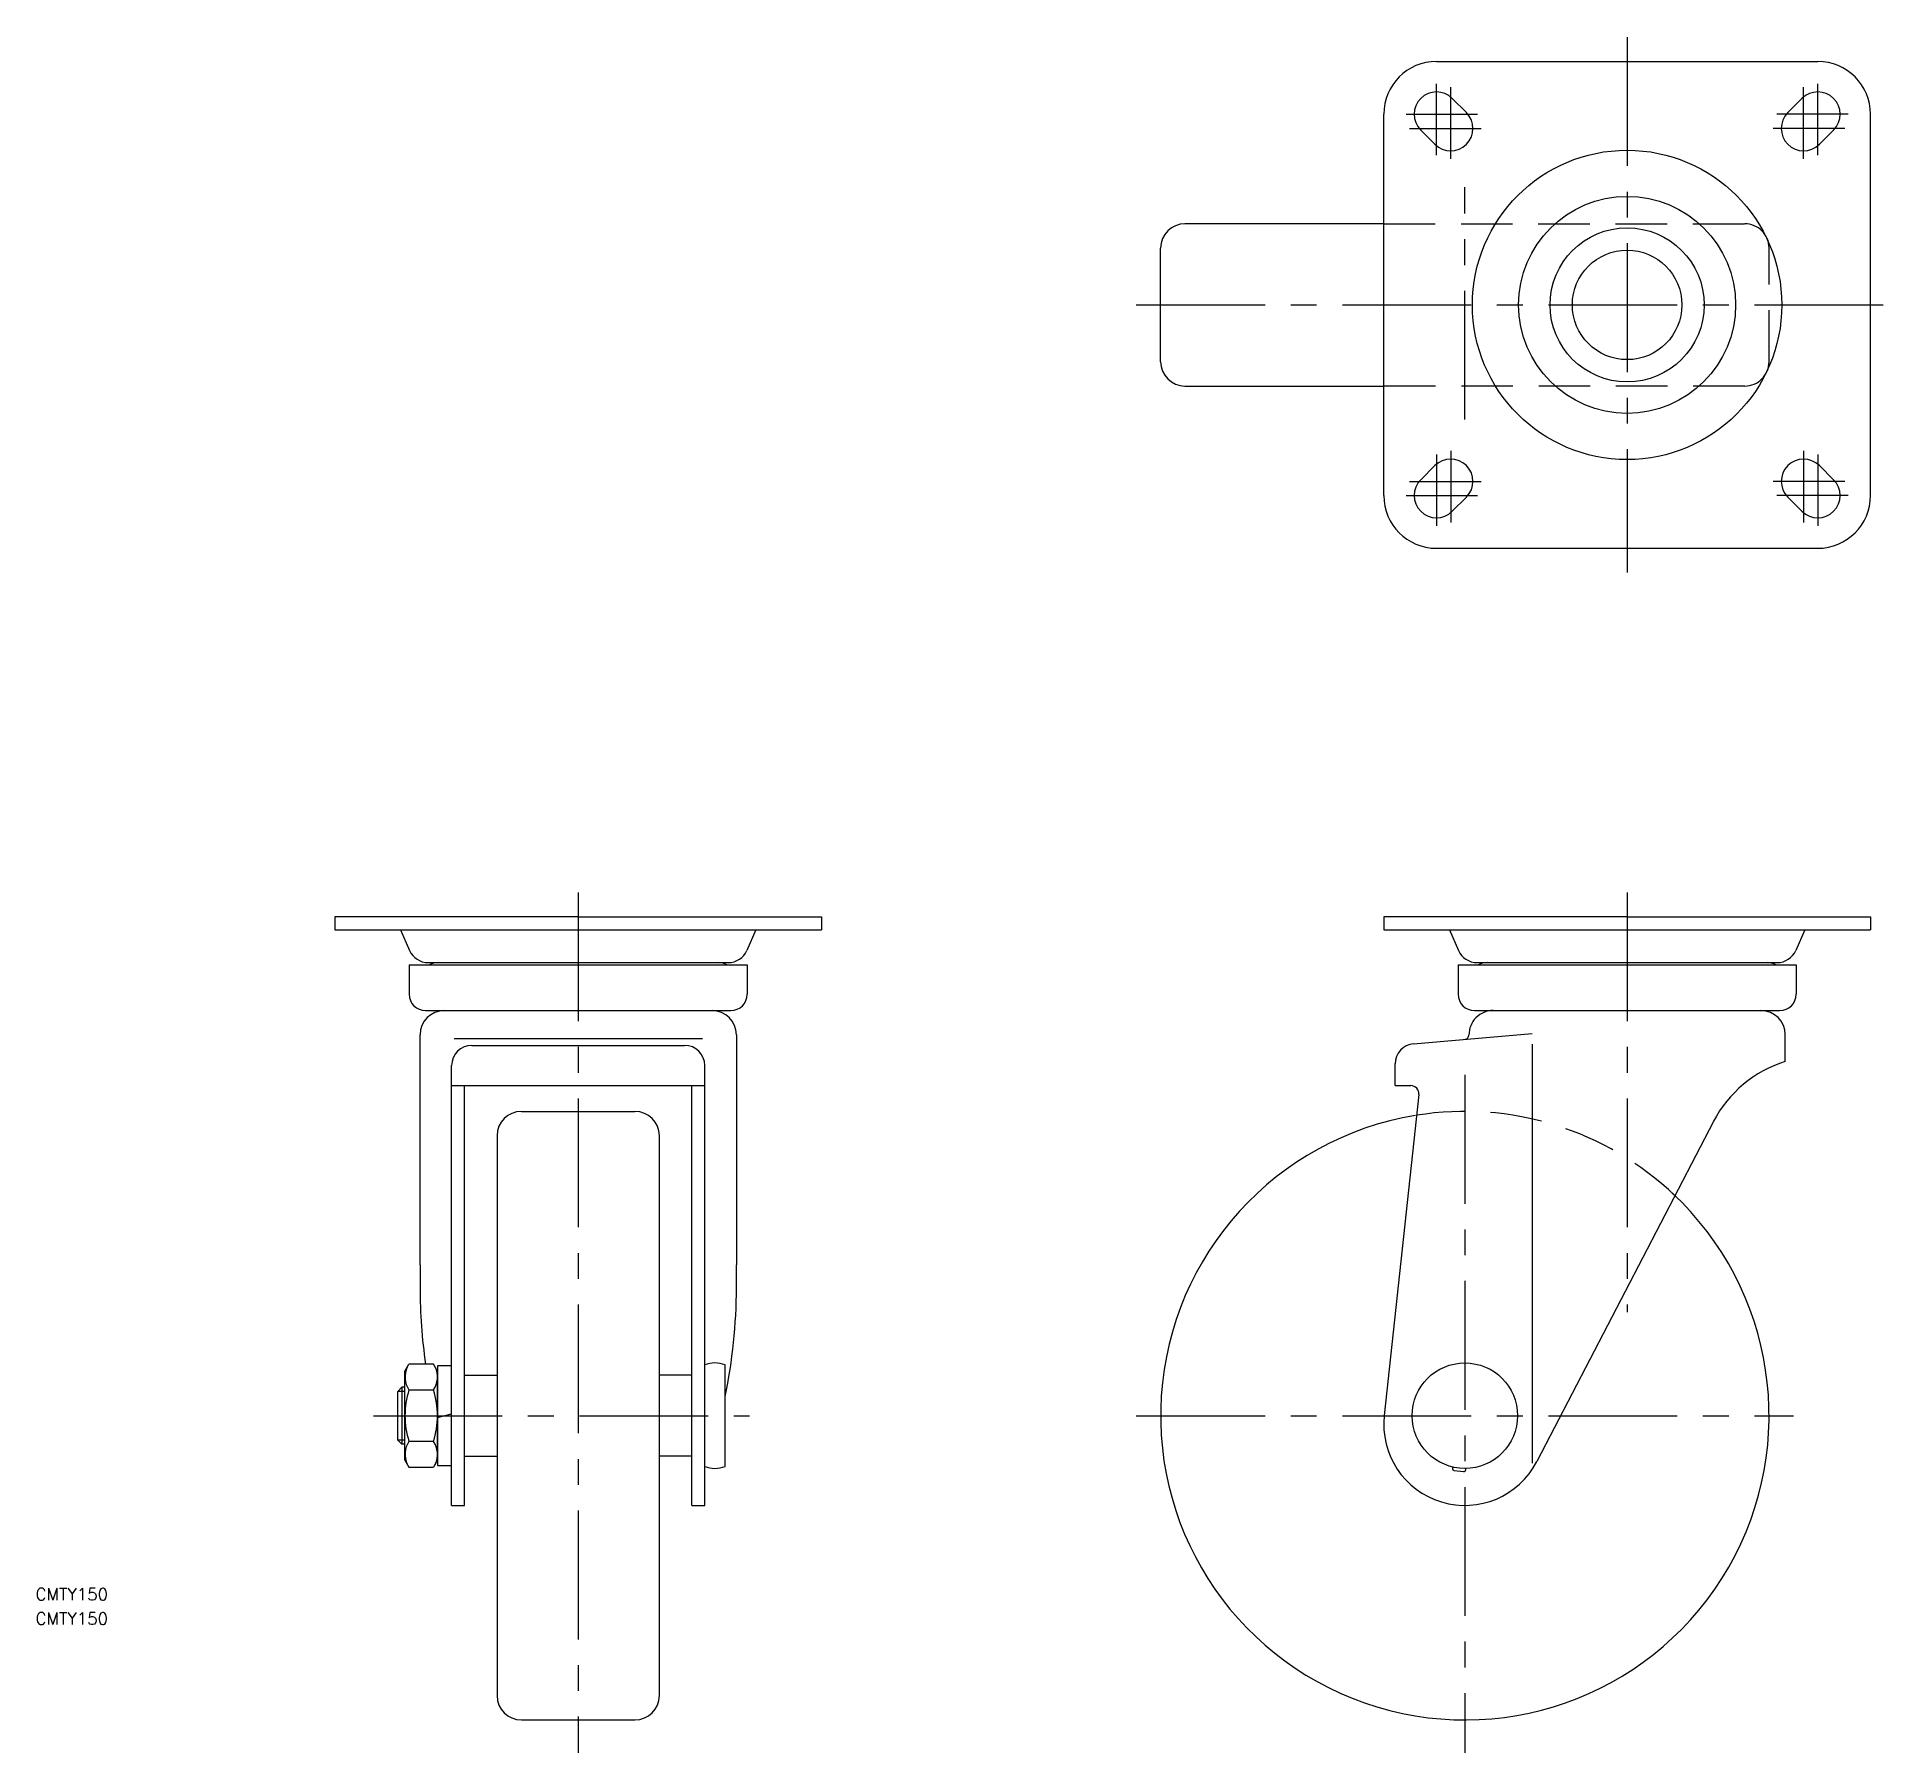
# Model space of a CAD drawing. Extents: x -133 to 325, y -83 to 340.
import ezdxf

# ---------------------------------------------------------------- set-up
doc = ezdxf.new("R2010")
doc.units = 0
doc.linetypes.add('CENTER', pattern=[50.8, 31.75, -6.35, 6.35, -6.35])
doc.linetypes.add('DASHED', pattern=[19.05, 12.7, -6.35])
doc.layers.get('0').update_dxf_attribs({"linetype": 'CONTINUOUS'})
doc.layers.add('CENTER', color=1, linetype='CENTER')
doc.styles.get("Standard").update_dxf_attribs({"font": 'txt.shx', "height": 3, "bigfont": 'bigfont.shx'})

# ---------------------------------------------------------------- blocks, each defined once
blk = doc.blocks.new('*U14')
at = {"color": 7, "linetype": 'CONTINUOUS'}
blk.add_text('CMTY150', height=3, dxfattribs=at).set_placement((-133.77, -45.52))
blk = doc.blocks.new('*U15')
at = {"color": 7, "linetype": 'CONTINUOUS'}
blk.add_text('CMTY150', height=3, dxfattribs=at).set_placement((-133.77, -51.52))

msp = doc.modelspace()

# ---------------------------------------------------------------- linework, layer by layer
at = {"color": 7, "linetype": 'CONTINUOUS'}
for p, q in [((211.58, 333.83), (305.58, 333.83)), ((198.58, 226.83), (198.58, 320.83)), ((215.47, 324.72), (218.97, 321.22)), ((301.69, 324.72), (298.19, 321.22)), ((318.58, 226.83), (318.58, 320.83)), ((207.69, 316.94), (211.19, 313.44)), ((309.47, 316.94), (305.97, 313.44)), ((198.58, 293.83), (149.58, 293.83)), ((143.58, 259.83), (143.58, 287.83)), ((149.58, 253.83), (198.58, 253.83)), ((207.69, 230.72), (211.19, 234.22)), ((309.47, 230.72), (305.97, 234.22)), ((215.47, 222.94), (218.97, 226.44)), ((301.69, 222.94), (298.19, 226.44)), ((211.58, 213.83), (305.58, 213.83)), ((-60, 123), (-60, 119.8)), ((0, 123), (-60, 123)), ((-60, 119.8), (60, 119.8)), ((-43.81, 119.8), (-41.58, 114.7)), ((0, 123), (60, 123)), ((43.81, 119.8), (41.58, 114.7)), ((60, 123), (60, 119.8)), ((198.58, 123), (198.58, 119.8)), ((258.58, 123), (198.58, 123)), ((198.58, 119.8), (318.58, 119.8)), ((214.77, 119.8), (217, 114.7)), ((258.58, 123), (318.58, 123)), ((302.39, 119.8), (300.16, 114.7)), ((318.58, 123), (318.58, 119.8)), ((-41.66, 111.18), (41.66, 111.18)), ((-41.66, 111.18), (-41.66, 103.88)), ((-37, 111.7), (37, 111.7)), ((41.66, 111.18), (41.66, 103.88)), ((216.92, 111.18), (300.24, 111.18)), ((216.92, 111.18), (216.92, 103.88)), ((221.58, 111.7), (295.58, 111.7)), ((300.24, 111.18), (300.24, 103.88)), ((-37.66, 99.88), (37.66, 99.88)), ((220.92, 99.88), (296.24, 99.88)), ((-39, 37.16), (-39, 93.88)), ((30.6, 92.88), (-30.6, 92.88)), ((39, 93.88), (39, 37.16)), ((205.94, 91.69), (235.18, 94.24)), ((297.58, 87.28), (297.58, 93.88)), ((-26.2, 91.29), (26.2, 91.29)), ((235.18, 91.57), (235.18, -1.88)), ((-31.2, -22.12), (-31.2, 86.29)), ((31.2, -22.12), (31.2, 86.29)), ((201.38, 81.36), (201.38, 86.71)), ((-31.2, 81.36), (31.2, 81.36)), ((-28, -22.12), (-28, 81.36)), ((28, -22.12), (28, 81.36)), ((207.22, 79.14), (198.69, 0.02)), ((201.38, 81.36), (205.23, 81.36)), ((-14, 75), (14, 75)), ((-20, 69), (-20, -69)), ((20, -69), (20, 69)), ((279.88, 72.56), (236.33, -11.33)), ((-39, 37.16), (-39, 31.53)), ((39, 31.53), (39, 37.16)), ((-42.7, 11), (-41.72, 12.7)), ((-42.7, -11), (-42.7, 11)), ((-35.68, 12.7), (-41.72, 12.7)), ((-34.7, 11), (-35.68, 12.7)), ((-31.2, 12.25), (-34.7, 12.25)), ((-34.7, 12.25), (-34.7, -12.25)), ((-34.7, -11), (-34.7, 11)), ((-28, 10), (-20, 10)), ((28, 10), (20, 10)), ((36.2, -12.5), (36.2, 12.5)), ((-43.5, 7), (-44.5, 6)), ((-44.5, -6), (-44.5, 6)), ((-42.7, 6), (-44.5, 6)), ((-43.5, 7), (-43.5, -7)), ((-42.7, 7), (-43.5, 7)), ((-41.72, 6.35), (-35.68, 6.35)), ((-34.7, -0.47), (-31.2, 0.47)), ((235.18, -1.88), (235.18, -11.73)), ((-43.5, -7), (-44.5, -6)), ((-42.7, -6), (-44.5, -6)), ((-42.7, -7), (-43.5, -7)), ((-35.68, -6.35), (-41.72, -6.35)), ((-42.7, -11), (-41.72, -12.7)), ((-41.72, -12.7), (-35.68, -12.7)), ((-34.7, -11), (-35.68, -12.7)), ((-34.7, -12.25), (-31.2, -12.25)), ((-28, -10), (-20, -10)), ((28, -10), (20, -10)), ((215.57, -12.57), (215.52, -12.95)), ((215.97, -13.5), (218.26, -13.74)), ((218.81, -13.3), (218.85, -12.92)), ((-31.2, -22.12), (-28, -22.12)), ((28, -22.12), (31.2, -22.12)), ((-14, -75), (14, -75))]:
    msp.add_line(p, q, dxfattribs=at)
at = {"color": 3, "linetype": 'DASHED'}
for p, q in [((198.58, 293.83), (287.58, 293.83)), ((293.58, 259.83), (293.58, 287.83)), ((287.58, 253.83), (198.58, 253.83))]:
    msp.add_line(p, q, dxfattribs=at)
at = {"color": 7, "linetype": 'CONTINUOUS'}
for centre, radius in [((258.58, 273.83), 38.13), ((258.58, 273.83), 26.75), ((258.58, 273.83), 19), ((258.58, 273.83), 13.5), ((218.58, 0), 13)]:
    msp.add_circle(centre, radius, dxfattribs=at)
for centre, radius, start, end in [((211.58, 320.83), 13, 90, 180), ((305.58, 320.83), 13, 0, 90), ((211.58, 320.83), 5.5, 45, 225), ((305.58, 320.83), 5.5, 315, 135), ((215.08, 317.33), 5.5, 225, 45), ((302.08, 317.33), 5.5, 135, 315), ((149.58, 287.83), 6, 90, 180), ((149.58, 259.83), 6, 180, 270), ((215.08, 230.33), 5.5, 315, 135), ((302.08, 230.33), 5.5, 45, 225), ((211.58, 226.83), 5.5, 135, 315), ((305.58, 226.83), 5.5, 225, 45), ((211.58, 226.83), 13, 180, 270), ((305.58, 226.83), 13, 270, 0), ((-37, 116.7), 5, 203.599, 270), ((37, 116.7), 5, 270, 336.401), ((221.58, 116.7), 5, 203.599, 270), ((295.58, 116.7), 5, 270, 336.401), ((-34.5, 106.94), 4.76, 90, 117.0316), ((34.5, 106.94), 4.76, 62.9684, 90), ((224.08, 106.94), 4.76, 90, 117.0316), ((293.08, 106.94), 4.76, 62.9684, 90), ((-37.66, 103.88), 4, 180, 270), ((37.66, 103.88), 4, 270, 0), ((220.92, 103.88), 4, 180, 270), ((296.24, 103.88), 4, 270, 0), ((-33, 93.88), 6, 90, 180), ((33, 93.88), 6, 0, 90), ((225.58, 93.88), 6, 90, 180.6845), ((291.58, 93.88), 6, 360, 90), ((206.38, 86.71), 5, 95, 180), ((218.58, 93.8), 1, 275, 0.6845), ((-26.2, 86.29), 5, 90, 180), ((26.2, 86.29), 5, 0, 90), ((306.44, 58.62), 30, 107.1751, 152.3048), ((205.23, 79.36), 2, 353.8489, 90), ((-14, 69), 6, 90, 180), ((14, 69), 6, 0, 90), ((218.58, 0), 75, 99.3149, 47.1029), ((91, 31.53), 130, 180, 188.3283), ((-91, 31.53), 130, 348.0868, 0), ((-37.08, 9.53), 5.62, 154.3842, 214.3842), ((-40.32, 9.53), 5.62, 325.6158, 25.6158), ((33.7, 6.5), 6.5, 67.3801, 112.6199), ((-21.68, 0), 21.02, 162.412, 197.588), ((-55.72, 0), 21.02, 342.412, 17.588), ((218.58, -2.12), 20, 173.8489, 332.5689), ((-37.08, -9.53), 5.62, 145.6158, 205.6158), ((-40.32, -9.53), 5.62, 334.3842, 34.3842), ((33.7, -6.5), 6.5, 247.3801, 292.6199), ((216.02, -13), 0.5, 173.85, 263.85), ((218.31, -13.25), 0.5, 263.85, 353.85), ((-14, -69), 6, 180, 270), ((14, -69), 6, 270, 0)]:
    msp.add_arc(centre, radius, start, end, dxfattribs=at)
at = {"color": 3, "linetype": 'DASHED'}
for centre, radius, start, end in [((287.58, 287.83), 6, 0, 90), ((287.58, 259.83), 6, 270, 0), ((218.58, 0), 75, 46.3273, 99.1349)]:
    msp.add_arc(centre, radius, start, end, dxfattribs=at)
at = {"layer": 'CENTER', "color": 1, "linetype": 'CENTER'}
for p, q in [((258.58, 339.83), (258.58, 207.83)), ((211.58, 310.7), (211.58, 328.33)), ((215.08, 309.83), (215.08, 327.47)), ((302.08, 309.83), (302.08, 327.47)), ((305.58, 310.7), (305.58, 328.33)), ((204.08, 320.83), (221.71, 320.83)), ((313.08, 320.83), (295.45, 320.83)), ((204.95, 317.33), (222.58, 317.33)), ((312.21, 317.33), (294.58, 317.33)), ((218.58, 245.55), (218.58, 302.85)), ((137.58, 273.83), (324.58, 273.83)), ((211.58, 236.97), (211.58, 219.33)), ((215.08, 237.83), (215.08, 220.2)), ((302.08, 237.83), (302.08, 220.2)), ((305.58, 236.97), (305.58, 219.33)), ((204.95, 230.33), (222.58, 230.33)), ((312.21, 230.33), (294.58, 230.33)), ((204.08, 226.83), (221.71, 226.83)), ((313.08, 226.83), (295.45, 226.83)), ((0, 129), (0, -83.12)), ((258.58, 129), (258.58, 25.53)), ((218.58, 84), (218.58, -83.12)), ((-50.5, 0), (42.2, 0)), ((137.58, 0), (299.58, 0))]:
    msp.add_line(p, q, dxfattribs=at)

# ---------------------------------------------------------------- block references
at = {"color": 7, "linetype": 'CONTINUOUS'}
for name in ['*U14', '*U15']:
    msp.add_blockref(name, (0, 0), dxfattribs=at)

doc.saveas('drawing.dxf')
